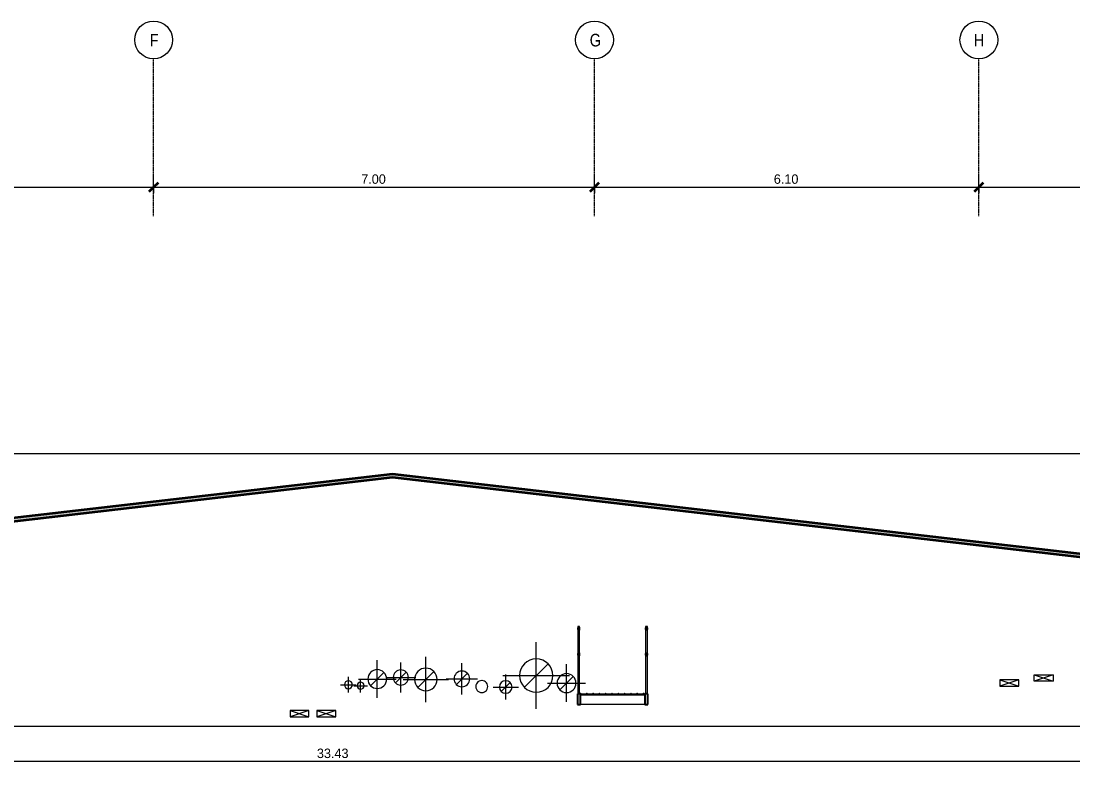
# Model space of a CAD drawing. Header units: centimetres. Extents: x -336 to 16318, y -437 to 1921.
# Drawn here: x 3558 to 5228, y 726 to 1921 of the extents above; entities that cross this region are included whole.
import ezdxf

# ---------------------------------------------------------------- set-up
doc = ezdxf.new("R2010")
doc.units = ezdxf.units.CM
doc.linetypes.add('Centre', pattern=[3.175, 0.635, -0.475, 1.59, -0.475])
doc.linetypes.add('Grid Line', pattern=[2.2225, 1.27, -0.3175, 0.3175, -0.3175])
for name, color, linetype, lineweight in [('A-ANNO-DIMS', 7, 'Continuous', 9), ('A-ANNO-DIMS-100', 7, 'Continuous', 9), ('A-CLNG', 7, 'Continuous', 9), ('A-FLOR-HRAL', 7, 'Continuous', 9), ('A-FLOR-LEVL', 7, 'Continuous', 9), ('A-GENM', 7, 'Continuous', 9), ('A-ROOF', 7, 'Continuous', 9), ('A-ROOF-PATT', 7, 'Continuous', 35), ('M-HVAC-DUCT', 7, 'Continuous', 9), ('M-HVAC-DUCT-CNTR', 7, 'Continuous', 9), ('P-PIPE', 7, 'Continuous', 9), ('P-PIPE-CNTR', 7, 'Continuous', 9), ('S-GRID', 7, 'Continuous', 9), ('S-GRID-IDEN', 7, 'Continuous', 9)]:
    doc.layers.add(name, color=color, linetype=linetype, lineweight=lineweight)
doc.layers.add('E-CABL-TRAY-ANNO', color=7, linetype='Continuous', lineweight=9, true_color=0x007f00)
doc.layers.add('M-HVAC-DUCT-ANNO', color=7, linetype='Continuous', lineweight=9, true_color=0x007f00)
doc.styles.add('Century Gothic_1', font='GOTHIC.TTF', dxfattribs={"height": 15})
doc.styles.add('Saira Condensed', font='SairaCondensed-Regular.ttf', dxfattribs={"height": 20})
doc.dimstyles.new('FCA_N_Cotas_E100', dxfattribs={"dimscale": 30.48, "dimtxt": 15.662524, "dimasz": 0.492126, "dimexe": 0.656168, "dimexo": 0.656168, "dimgap": 0.032808, "dimtad": 1, "dimlfac": 0.01, "dimrnd": 0.01, "dimzin": 0, "dimdsep": 46, "dimtxsty": 'Century Gothic_1', "dimblk1": 'OBLIQUE', "dimblk2": 'OBLIQUE', "dimsah": 1, "dimcen": 0.09, "dimdle": 0.656168, "dimazin": 2, "dimtfac": 1, "dimtdec": 4, "dimtix": 1, "dimtmove": 0, "dimatfit": 3, "dimfxl": 1, "dimtvp": 1, "dimtolj": 1, "dimtzin": 0, "dimarcsym": 2})

# ---------------------------------------------------------------- blocks, each defined once
blk = doc.blocks.new('M_RVR_Grating - 1_12 x 1_00-1792500-Section 6')
at = {"layer": 'A-GENM', "lineweight": 25}
for p, q in [((4446.1, 853.3), (4441.1, 853.3)), ((4441.1, 853.3), (4441.1, 836.3)), ((4446.1, 836.3), (4446.1, 853.3)), ((4553.1, 853.3), (4548.1, 853.3)), ((4548.1, 853.3), (4548.1, 836.3)), ((4553.1, 836.3), (4553.1, 853.3)), ((4441.1, 836.3), (4446.1, 836.3)), ((4548.1, 836.3), (4553.1, 836.3))]:
    blk.add_line(p, q, dxfattribs=at)
at = {"layer": 'A-GENM', "color": 8, "true_color": 0x808080}
for p, q in [((4446.1, 853.3), (4548.1, 853.3)), ((4548.1, 851.2), (4446.1, 851.2)), ((4548.1, 836.3), (4446.1, 836.3))]:
    blk.add_line(p, q, dxfattribs=at)
at = {"layer": 'A-GENM', "lineweight": 25}
for centre, start, end in [((4446.1, 852.8), 0, 180), ((4446.1, 852.8), 180, 0), ((4456.1, 852.8), 0, 180), ((4456.1, 852.8), 180, 0), ((4466.1, 852.8), 0, 180), ((4466.1, 852.8), 180, 0), ((4476.1, 852.8), 0, 180), ((4476.1, 852.8), 180, 0), ((4486.1, 852.8), 0, 180), ((4486.1, 852.8), 180, 0), ((4496.1, 852.8), 0, 180), ((4496.1, 852.8), 180, 0), ((4506.1, 852.8), 0, 180), ((4506.1, 852.8), 180, 0), ((4516.1, 852.8), 0, 180), ((4516.1, 852.8), 180, 0), ((4526.1, 852.8), 0, 180), ((4526.1, 852.8), 180, 0), ((4536.1, 852.8), 0, 180), ((4536.1, 852.8), 180, 0), ((4546.1, 852.8), 0, 180), ((4546.1, 852.8), 180, 0)]:
    blk.add_arc(centre, 0.5, start, end, dxfattribs=at)
blk = doc.blocks.new('M_RVR_Grating - 1_12 x 1_00-V64-Section 6')
at = {"layer": 'A-GENM', "color": 8, "true_color": 0x808080}
blk.add_line((4548.1, 836.3), (4446.1, 836.3), dxfattribs=at)
blk = doc.blocks.new('Railings 71 - Railings 41-1816026-Section 6')
at = {"layer": 'A-FLOR-HRAL', "color": 8, "true_color": 0x808080}
for p, q in [((4549.2, 959.9), (4549.2, 853.3)), ((4550.7, 959.9), (4549.2, 959.9)), ((4552.2, 959.9), (4550.7, 959.9)), ((4552.2, 853.3), (4552.2, 959.9))]:
    blk.add_line(p, q, dxfattribs=at)
at = {"layer": 'A-FLOR-HRAL', "lineweight": 25}
for centre, start, end in [((4550.7, 957.5), 90, 270), ((4550.7, 957.5), 270, 90), ((4550.7, 916.9), 90, 270), ((4550.7, 916.9), 270, 90)]:
    blk.add_arc(centre, 1.5, start, end, dxfattribs=at)
blk = doc.blocks.new('Railings 72 - Railings 41-1816064-Section 6')
at = {"layer": 'A-FLOR-HRAL', "color": 8, "true_color": 0x808080}
for p, q in [((4441.7, 959.9), (4441.7, 853.3)), ((4443.2, 959.9), (4441.7, 959.9)), ((4444.7, 959.9), (4443.2, 959.9)), ((4444.7, 853.3), (4444.7, 959.9))]:
    blk.add_line(p, q, dxfattribs=at)
at = {"layer": 'A-FLOR-HRAL', "lineweight": 25}
for centre, start, end in [((4443.2, 957.5), 90, 270), ((4443.2, 957.5), 270, 90), ((4443.2, 916.9), 90, 270), ((4443.2, 916.9), 270, 90)]:
    blk.add_arc(centre, 1.5, start, end, dxfattribs=at)
blk = doc.blocks.new('Railings 73 - Railings 41-1816102-Section 6')
at = {"layer": 'A-FLOR-HRAL', "lineweight": 25}
for centre, start, end in [((4550.7, 955.9), 90, 270), ((4550.7, 955.9), 270, 90), ((4550.7, 915.3), 90, 270), ((4550.7, 915.3), 270, 90)]:
    blk.add_arc(centre, 1.5, start, end, dxfattribs=at)
blk = doc.blocks.new('Railings 74 - Railings 41-1816140-Section 6')
at = {"layer": 'A-FLOR-HRAL', "lineweight": 25}
for centre, start, end in [((4443.2, 955.9), 90, 270), ((4443.2, 955.9), 270, 90), ((4443.2, 915.3), 90, 270), ((4443.2, 915.3), 270, 90)]:
    blk.add_arc(centre, 1.5, start, end, dxfattribs=at)
blk = doc.blocks.new('PQ_RVR_EST-01_ZZ_ZZ_MO_T_A_rvt-1-Section 6')
at = {"layer": 'A-FLOR-HRAL', "lineweight": 25}
for name in ['Railings 72 - Railings 41-1816064-Section 6', 'Railings 74 - Railings 41-1816140-Section 6', 'Railings 71 - Railings 41-1816026-Section 6', 'Railings 73 - Railings 41-1816102-Section 6']:
    blk.add_blockref(name, (0, 0), dxfattribs=at)
at = {"layer": 'A-GENM', "lineweight": 25}
for name in ['M_RVR_Grating - 1_12 x 1_00-1792500-Section 6', 'M_RVR_Grating - 1_12 x 1_00-V64-Section 6']:
    blk.add_blockref(name, (0, 0), dxfattribs=at)
blk = doc.blocks.new('PQ_RVR_MEP-01_ZZ_ZZ_MO_T_A_rvt-1-Section 6')
at = {"layer": 'E-CABL-TRAY-ANNO'}
for p, q in [((5112.1, 875.4), (5142.1, 865.4)), ((5142.1, 875.4), (5112.1, 865.4)), ((5112.1, 875.4), (5112.1, 865.4)), ((5142.1, 875.4), (5112.1, 875.4)), ((5142.1, 865.4), (5142.1, 875.4)), ((5196.3, 883.1), (5166.3, 873.1)), ((5166.3, 883.1), (5196.3, 873.1)), ((5166.3, 883.1), (5196.3, 883.1)), ((5166.3, 873.1), (5166.3, 883.1)), ((5196.3, 873.1), (5166.3, 873.1)), ((5196.3, 883.1), (5196.3, 873.1)), ((5112.1, 865.4), (5142.1, 865.4)), ((3984.8, 826.5), (4014.8, 816.5)), ((4014.8, 826.5), (3984.8, 816.5)), ((3984.8, 826.5), (3984.8, 816.5)), ((4014.8, 826.5), (3984.8, 826.5)), ((4014.8, 816.5), (4014.8, 826.5)), ((4027.5, 826.5), (4057.5, 816.5)), ((4057.5, 826.5), (4027.5, 816.5)), ((4027.5, 826.5), (4027.5, 816.5)), ((4057.5, 826.5), (4027.5, 826.5)), ((4057.5, 816.5), (4057.5, 826.5)), ((3984.8, 816.5), (4014.8, 816.5)), ((4027.5, 816.5), (4057.5, 816.5))]:
    blk.add_line(p, q, dxfattribs=at)
at = {"layer": 'M-HVAC-DUCT', "color": 6, "true_color": 0xff00ff}
for p, q in [((4290, 874.1), (4289.2, 874.1)), ((4289.2, 855.1), (4290, 855.1))]:
    blk.add_line(p, q, dxfattribs=at)
at = {"layer": 'M-HVAC-DUCT', "color": 6, "true_color": 0xff00ff, "flags": 128}
for points in [[(4289.2, 874.1), (4287.1, 873.9), (4285.1, 873.2), (4283.3, 872.1), (4281.8, 870.6), (4280.7, 868.8), (4280, 866.7), (4279.7, 864.6)], [(4298.7, 864.6), (4298.5, 866.7), (4297.8, 868.8), (4296.7, 870.6), (4295.2, 872.1), (4293.4, 873.2), (4291.4, 873.9), (4289.2, 874.1)], [(4279.7, 864.6), (4280, 862.5), (4280.7, 860.5), (4281.8, 858.7), (4283.3, 857.2), (4285.1, 856.1), (4287.1, 855.4), (4289.2, 855.1)], [(4289.2, 855.1), (4291.4, 855.4), (4293.4, 856.1), (4295.2, 857.2), (4296.7, 858.7), (4297.8, 860.5), (4298.5, 862.5), (4298.7, 864.6)]]:
    blk.add_lwpolyline(points, dxfattribs=at)
at = {"layer": 'M-HVAC-DUCT-ANNO', "color": 6, "true_color": 0xff00ff}
for p, q in [((4134, 887.2), (4112.8, 866)), ((4169.2, 887.5), (4152.2, 870.6)), ((4213.1, 888.7), (4187.7, 863.3)), ((4266.6, 885.8), (4248.9, 868.1)), ((4394.5, 901), (4357.1, 863.5)), ((4334.5, 871.1), (4320.3, 857)), ((4434.5, 880.8), (4413.3, 859.6))]:
    blk.add_line(p, q, dxfattribs=at)
for centre, radius, start, end in [((4375.8, 882.2), 26.5, 0, 180), ((4123.4, 876.6), 15, 0, 180), ((4160.7, 879.1), 12, 0, 180), ((4200.4, 876), 18, 0, 180), ((4257.7, 876.9), 12.5, 0, 180), ((4123.4, 876.6), 15, 180, 360), ((4160.7, 879.1), 12, 180, 360), ((4200.4, 876), 18, 180, 360), ((4257.7, 876.9), 12.5, 180, 360), ((4327.4, 864), 10, 0, 180), ((4375.8, 882.2), 26.5, 180, 360), ((4423.9, 870.2), 15, 0, 180), ((4423.9, 870.2), 15, 180, 360), ((4327.4, 864), 10, 180, 360)]:
    blk.add_arc(centre, radius, start, end, dxfattribs=at)
at = {"layer": 'M-HVAC-DUCT-CNTR', "color": 6, "true_color": 0xff00ff}
for p, q in [((4375.8, 829.2), (4375.8, 935.2)), ((4375.8, 837.2), (4375.8, 927.2)), ((4123.4, 846.6), (4123.4, 906.6)), ((4160.7, 855.1), (4160.7, 903.1)), ((4200.4, 840), (4200.4, 912)), ((4257.7, 851.9), (4257.7, 901.9)), ((4423.9, 840.2), (4423.9, 900.2)), ((4093.4, 876.6), (4153.4, 876.6)), ((4136.7, 879.1), (4184.7, 879.1)), ((4164.4, 876), (4236.4, 876)), ((4232.7, 876.9), (4282.7, 876.9)), ((4322.8, 882.2), (4428.8, 882.2)), ((4327.4, 844), (4327.4, 884)), ((4330.8, 882.2), (4420.8, 882.2)), ((4393.9, 870.2), (4453.9, 870.2)), ((4307.4, 864), (4347.4, 864))]:
    blk.add_line(p, q, dxfattribs=at)
at = {"layer": 'P-PIPE', "color": 6, "true_color": 0xff00ff}
for centre, radius, start, end in [((4077.5, 867.6), 6.25, 0, 180), ((4096.9, 866.1), 5.5, 0, 180), ((4077.5, 867.6), 6.25, 180, 0), ((4096.9, 866.1), 5.5, 180, 0)]:
    blk.add_arc(centre, radius, start, end, dxfattribs=at)
at = {"layer": 'P-PIPE-CNTR', "color": 6, "true_color": 0xff00ff}
for p, q in [((4077.5, 855.1), (4077.5, 880.1)), ((4096.9, 855.1), (4096.9, 877.1)), ((4065, 867.6), (4090, 867.6)), ((4085.9, 866.1), (4107.9, 866.1))]:
    blk.add_line(p, q, dxfattribs=at)
blk = doc.blocks.new('Grid - 3mm-1939417-Section 6')
at = {"layer": 'S-GRID-IDEN', "color": 253, "true_color": 0xaaaaaa}
blk.add_circle((1330.8, 1891.3), 30, dxfattribs=at)
blk = doc.blocks.new('DIMBLOCK7-Section 6')
at = {"layer": 'A-ANNO-DIMS-100'}
for p, q in [((3158.7, 1657.6), (3158.7, 1677.6)), ((3768.3, 1657.6), (3768.3, 1677.6)), ((3158.7, 1657.6), (3768.3, 1657.6)), ((3158.7, 1657.6), (3158.7, 1648.2)), ((3768.3, 1657.6), (3768.3, 1648.2))]:
    blk.add_line(p, q, dxfattribs=at)
at = {"layer": 'A-ANNO-DIMS-100', "lineweight": 35}
for p, q in [((3158.7, 1657.6), (3151.2, 1650.1)), ((3158.7, 1657.6), (3166.2, 1665.1)), ((3768.3, 1657.6), (3760.8, 1650.1)), ((3768.3, 1657.6), (3775.8, 1665.1))]:
    blk.add_line(p, q, dxfattribs=at)
at = {"layer": 'A-ANNO-DIMS-100', "color": 0, "insert": (3443.1, 1677.9), "char_height": 15, "width": 48.927, "attachment_point": 1, "line_spacing_factor": 0.984502, "style": 'Century Gothic_1'}
blk.add_mtext('6.10', dxfattribs=at)
blk = doc.blocks.new('_Oblique')
at = {"color": 0, "linetype": 'ByBlock', "lineweight": -2}
blk.add_line((-0.5, -0.5), (0.5, 0.5), dxfattribs=at)
blk = doc.blocks.new('DIMBLOCK8-Section 6')
at = {"layer": 'A-ANNO-DIMS-100'}
for p, q in [((3768.3, 1657.6), (3768.3, 1677.6)), ((4468.3, 1657.6), (4468.3, 1677.6)), ((3768.3, 1657.6), (4468.3, 1657.6)), ((3768.3, 1657.6), (3768.3, 1648.2)), ((4468.3, 1657.6), (4468.3, 1648.2))]:
    blk.add_line(p, q, dxfattribs=at)
at = {"layer": 'A-ANNO-DIMS-100', "lineweight": 35}
for p, q in [((3768.3, 1657.6), (3760.8, 1650.1)), ((3768.3, 1657.6), (3775.8, 1665.1)), ((4468.3, 1657.6), (4460.8, 1650.1)), ((4468.3, 1657.6), (4475.8, 1665.1))]:
    blk.add_line(p, q, dxfattribs=at)
at = {"layer": 'A-ANNO-DIMS-100', "color": 0, "insert": (4097.9, 1677.9), "char_height": 15, "width": 48.927, "attachment_point": 1, "line_spacing_factor": 0.984502, "style": 'Century Gothic_1'}
blk.add_mtext('7.00', dxfattribs=at)
blk = doc.blocks.new('DIMBLOCK9-Section 6')
at = {"layer": 'A-ANNO-DIMS-100'}
for p, q in [((4468.3, 1657.6), (4468.3, 1677.6)), ((5078.5, 1657.6), (5078.5, 1677.6)), ((4468.3, 1657.6), (5078.5, 1657.6)), ((4468.3, 1657.6), (4468.3, 1648.2)), ((5078.5, 1657.6), (5078.5, 1648.2))]:
    blk.add_line(p, q, dxfattribs=at)
at = {"layer": 'A-ANNO-DIMS-100', "lineweight": 35}
for p, q in [((4468.3, 1657.6), (4460.8, 1650.1)), ((4468.3, 1657.6), (4475.8, 1665.1)), ((5078.5, 1657.6), (5071, 1650.1)), ((5078.5, 1657.6), (5086, 1665.1))]:
    blk.add_line(p, q, dxfattribs=at)
at = {"layer": 'A-ANNO-DIMS-100', "color": 0, "insert": (4753, 1677.9), "char_height": 15, "width": 48.927, "attachment_point": 1, "line_spacing_factor": 0.984502, "style": 'Century Gothic_1'}
blk.add_mtext('6.10', dxfattribs=at)
blk = doc.blocks.new('DIMBLOCK10-Section 6')
at = {"layer": 'A-ANNO-DIMS-100'}
for p, q in [((5078.5, 1657.6), (5078.5, 1677.6)), ((5688.5, 1657.6), (5688.5, 1677.6)), ((5078.5, 1657.6), (5688.5, 1657.6)), ((5078.5, 1657.6), (5078.5, 1648.2)), ((5688.5, 1657.6), (5688.5, 1648.2))]:
    blk.add_line(p, q, dxfattribs=at)
at = {"layer": 'A-ANNO-DIMS-100', "lineweight": 35}
for p, q in [((5078.5, 1657.6), (5071, 1650.1)), ((5078.5, 1657.6), (5086, 1665.1)), ((5688.5, 1657.6), (5681, 1650.1)), ((5688.5, 1657.6), (5696, 1665.1))]:
    blk.add_line(p, q, dxfattribs=at)
at = {"layer": 'A-ANNO-DIMS-100', "color": 0, "insert": (5363.2, 1677.9), "char_height": 15, "width": 48.927, "attachment_point": 1, "line_spacing_factor": 0.984502, "style": 'Century Gothic_1'}
blk.add_mtext('6.10', dxfattribs=at)
blk = doc.blocks.new('DIMBLOCK25-Section 6')
at = {"layer": 'A-ANNO-DIMS-100'}
for p, q in [((2382.4, 745.9), (2382.4, 755.3)), ((5725, 745.9), (5725, 755.3)), ((5745, 745.9), (2362.4, 745.9)), ((2382.4, 745.9), (2382.4, 725.9)), ((5725, 745.9), (5725, 725.9))]:
    blk.add_line(p, q, dxfattribs=at)
at = {"layer": 'A-ANNO-DIMS-100', "lineweight": 35}
for p, q in [((2382.4, 745.9), (2389.9, 753.4)), ((5725, 745.9), (5732.5, 753.4)), ((2382.4, 745.9), (2374.9, 738.4)), ((5725, 745.9), (5717.5, 738.4))]:
    blk.add_line(p, q, dxfattribs=at)
at = {"layer": 'A-ANNO-DIMS-100', "color": 0, "insert": (4027.5, 766.2), "char_height": 15, "width": 62.948, "attachment_point": 1, "line_spacing_factor": 0.984502, "style": 'Century Gothic_1'}
blk.add_mtext('33.43', dxfattribs=at)

msp = doc.modelspace()

# ---------------------------------------------------------------- hatches: boundary and pattern name
at = {"layer": 'A-ROOF-PATT', "lineweight": 9, "true_color": 0x9a9a9a}
msp.add_hatch(color=253, dxfattribs=at).paths.add_polyline_path([(2152.876, 966.121), (4147.358, 1196.897), (6109.62, 969.498), (6109.62, 974.531), (4147.359, 1201.93), (2152.876, 971.154)])

# ---------------------------------------------------------------- linework, layer by layer
at = {"layer": 'A-CLNG', "color": 8, "lineweight": 18, "true_color": 0x808080}
msp.add_line((5724.951, 801.545), (2392.525, 801.545), dxfattribs=at)
at = {"layer": 'A-FLOR-LEVL', "color": 253, "linetype": 'Centre', "true_color": 0xaaaaaa}
msp.add_line((-335.96, 1234.505), (6445.896, 1234.505), dxfattribs=at)
at = {"layer": 'A-ROOF', "lineweight": 35}
for p, q in [((4147.359, 1201.93), (2152.876, 971.154)), ((2152.876, 966.121), (4147.358, 1196.897)), ((4147.358, 1196.897), (6109.62, 969.498)), ((6109.62, 974.531), (4147.359, 1201.93))]:
    msp.add_line(p, q, dxfattribs=at)
at = {"layer": 'S-GRID', "color": 253, "linetype": 'Grid Line', "true_color": 0xaaaaaa}
for p, q in [((3768.259, 1611.334), (3768.259, 1861.334)), ((4468.259, 1611.334), (4468.259, 1861.334)), ((5078.539, 1611.334), (5078.539, 1861.334))]:
    msp.add_line(p, q, dxfattribs=at)

# ---------------------------------------------------------------- block references
at = {"lineweight": 5}
for name in ['PQ_RVR_EST-01_ZZ_ZZ_MO_T_A_rvt-1-Section 6', 'PQ_RVR_MEP-01_ZZ_ZZ_MO_T_A_rvt-1-Section 6']:
    msp.add_blockref(name, (0, 0), dxfattribs=at)
at = {"layer": 'S-GRID-IDEN', "color": 253, "true_color": 0xaaaaaa}
for p in [(2437.486, 0), (3137.486, 0), (3747.766, 0)]:
    msp.add_blockref('Grid - 3mm-1939417-Section 6', p, dxfattribs=at)

# ---------------------------------------------------------------- texts
at = {"layer": 'S-GRID-IDEN', "color": 253, "true_color": 0xaaaaaa, "char_height": 20, "attachment_point": 1, "style": 'Saira Condensed'}
for s, insert, width in [('F', (3761.985, 1901.014), 14.43037), ('G', (4460.685, 1901.014), 17.63712), ('H', (5070.315, 1901.014), 19.2405)]:
    msp.add_mtext(s, dxfattribs=dict(at, insert=insert, width=width))

# ---------------------------------------------------------------- dimensions: what is measured, and where the dimension line sits
at = {"layer": 'A-ANNO-DIMS'}
for base, p1, p2, override, picture, middle in [((3768.259, 1657.633), (3158.662, 1668.239), (3768.259, 1668.239), {"dimpost": '<>', "dimfxl": 609.596326}, 'DIMBLOCK7-Section 6', (3463.461, 1666.51)), ((4468.259, 1657.633), (3768.259, 1668.239), (4468.259, 1668.239), {"dimpost": '<>', "dimfxl": 700}, 'DIMBLOCK8-Section 6', (4118.259, 1666.51)), ((5078.539, 1657.633), (4468.259, 1668.239), (5078.539, 1668.239), {"dimpost": '<>', "dimfxl": 610.280405}, 'DIMBLOCK9-Section 6', (4773.399, 1666.51)), ((5688.539, 1657.633), (5078.539, 1668.239), (5688.539, 1668.239), {"dimpost": '<>', "dimfxl": 610}, 'DIMBLOCK10-Section 6', (5383.539, 1666.51)), ((2382.437, 745.939), (5724.951, 735.333), (2382.437, 735.333), {"dimpost": '<>', "dimfxl": 3342.513659}, 'DIMBLOCK25-Section 6', (4053.694, 754.817))]:
    dim = msp.add_linear_dim(base=base, p1=p1, p2=p2, dimstyle='FCA_N_Cotas_E100', override=override, dxfattribs=at)
    dim.commit()
    dim.dimension.update_dxf_attribs({"geometry": picture, "text_midpoint": middle})

doc.saveas('drawing.dxf')
